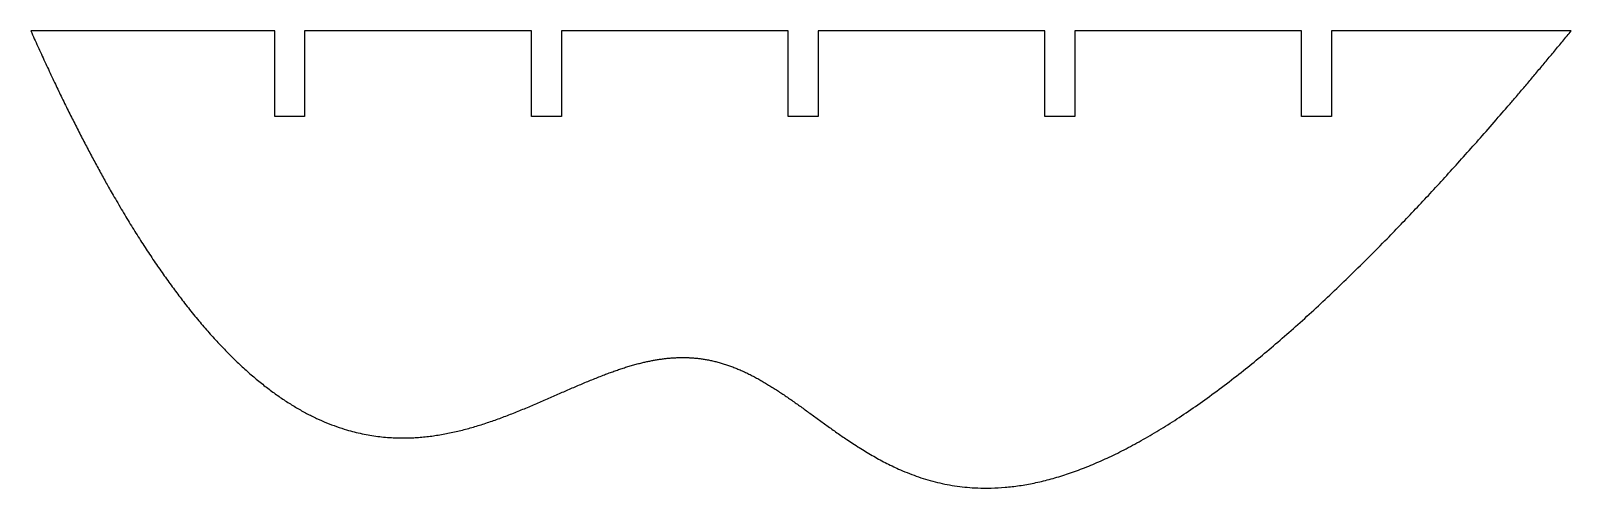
# Model space of a CAD drawing. Header units: millimetres. Extents: x -180 to 0, y -53 to 0.
import ezdxf

# ---------------------------------------------------------------- set-up
doc = ezdxf.new("R2010")
doc.units = ezdxf.units.MM
doc.layers.get('0').update_dxf_attribs({"linetype": 'CONTINUOUS'})

msp = doc.modelspace()

# ---------------------------------------------------------------- linework, layer by layer
for p, q in [((-151.5, 0), (-180, 0)), ((-151.5, -10), (-151.5, 0)), ((-121.5, 0), (-148, 0)), ((-148, 0), (-148, -10)), ((-121.5, -10), (-121.5, 0)), ((-91.5, 0), (-118, 0)), ((-118, 0), (-118, -10)), ((-91.5, -10), (-91.5, 0)), ((-61.5, 0), (-88, 0)), ((-88, 0), (-88, -10)), ((-61.5, -10), (-61.5, 0)), ((-31.5, 0), (-58, 0)), ((-58, 0), (-58, -10)), ((-31.5, -10), (-31.5, 0)), ((0, 0), (-28, 0)), ((-28, 0), (-28, -10)), ((-148, -10), (-151.5, -10)), ((-118, -10), (-121.5, -10)), ((-88, -10), (-91.5, -10)), ((-58, -10), (-61.5, -10)), ((-28, -10), (-31.5, -10))]:
    msp.add_line(p, q)
msp.add_open_spline([(-180, 0), (-178.24, -3.96), (-174.73, -11.45), (-169.48, -21.44), (-162.5, -32.23), (-153.84, -41.53), (-145.26, -46.77), (-136.8, -48.31), (-128.54, -46.85), (-120.6, -43.52), (-113.11, -39.96), (-106.2, -37.73), (-99.86, -38), (-93.91, -40.89), (-87.97, -45.44), (-81.57, -50.16), (-74.26, -53.43), (-65.73, -54.09), (-55.79, -51.39), (-44.31, -44.89), (-31.26, -34.36), (-19.54, -22.66), (-10.05, -12.04), (-3.4, -4.15), (0, 0)], degree=5)

doc.saveas('drawing.dxf')
